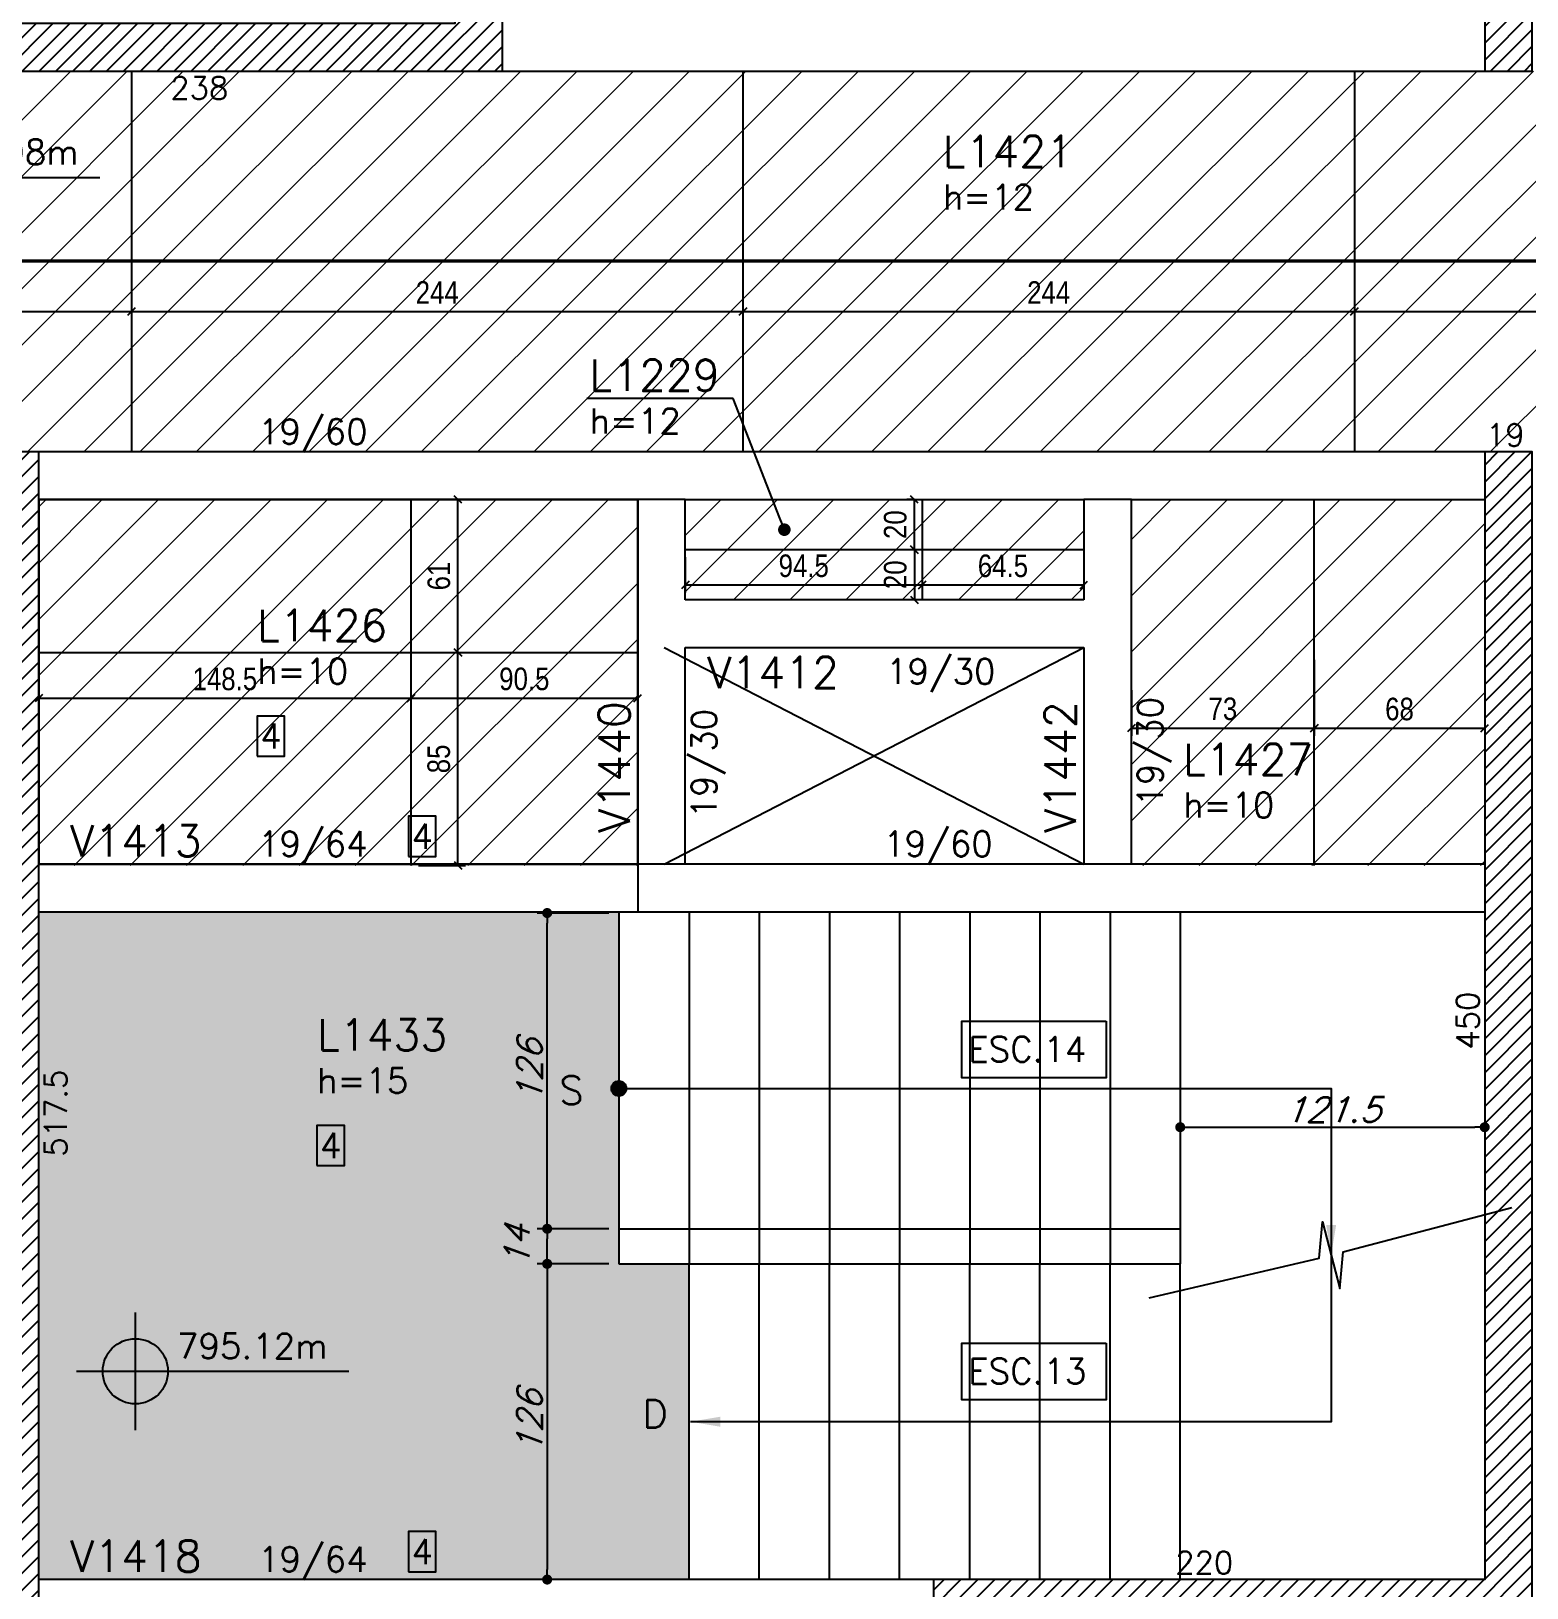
# Model space of a CAD drawing. Extents: x 1860 to 8661, y -614 to 3008.
# Drawn here: x 4230 to 4827, y 520 to 1142 of the extents above; entities that cross this region are included whole.
import ezdxf
from ezdxf import colors
from ezdxf.entities.mleader import LeaderData, LeaderLine
from ezdxf.enums import TextEntityAlignment as Align
from ezdxf.math import Vec2, Vec3

# ---------------------------------------------------------------- set-up
doc = ezdxf.new("R2010")
doc.units = 0
for name, color, linetype in [('COTA', 241, 'Continuous'), ('F-AUX', 2, 'Continuous'), ('F-AUX-RED', 1, 'Continuous'), ('F-COTAS ANCORAGEM', 106, 'Continuous'), ('F-ESCADAS', 2, 'Continuous'), ('F-LAJES-DIM', 2, 'Continuous'), ('F-LAJES-NOME', 4, 'Continuous'), ('F-LAJES-R', 254, 'Continuous'), ('F-NÍVEL-PLANTA', 2, 'Continuous'), ('F-PILARES-DIM', 172, 'Continuous'), ('F-PILARES-HACH', 174, 'Continuous'), ('F-PILARES-S', 170, 'Continuous'), ('F-TEXTO', 6, 'Continuous'), ('F-TEXTO ESCADA', 2, 'Continuous'), ('F-TEXTO-YELLOW', 2, 'Continuous'), ('F-VIGAS', 3, 'Continuous'), ('F-VIGAS-DIM', 2, 'Continuous'), ('F-VIGAS-NOME', 4, 'Continuous'), ('F-VÃO', 1, 'Continuous'), ('Painéis', 200, 'Continuous')]:
    doc.layers.add(name, color=color, linetype=linetype)
doc.layers.add('F-DESNIVEL-3', color=7, linetype='Continuous', true_color=0xd5c7ff)
doc.layers.add('Hachura', color=251, linetype='Continuous', lineweight=9)
doc.styles.add('5385-ARQ-PB-BAS-PLA-TER-TORRE-A-106-TXT$0$R60-75', font='romans.shx', dxfattribs={"height": 0.1125})
doc.styles.add('COTA TECNICA-50', font='techl___.ttf', dxfattribs={"height": 9})
doc.styles.add('CP-TEXT-INCL', font='romans.shx', dxfattribs={"oblique": 20})
doc.styles.add('MCP', font='romans.shx')
doc.styles.add('ROMANS', font='romans.shx')
doc.styles.get("Standard").update_dxf_attribs({"font": 'arial.ttf'})
doc.dimstyles.new('COTA PAINEL-50', dxfattribs={"dimtxt": 9, "dimasz": 3, "dimexe": 3, "dimexo": 3, "dimgap": 3, "dimtad": 1, "dimdec": 1, "dimzin": 12, "dimdsep": 46, "dimtxsty": 'COTA TECNICA-50', "dimblk1": 'OBLIQUE', "dimblk2": 'OBLIQUE', "dimsah": 1, "dimcen": 0.9, "dimclrd": 4, "dimclre": 4, "dimclrt": 240, "dimadec": 1, "dimazin": 3, "dimtfac": 1, "dimtdec": 1, "dimtmove": 0, "dimatfit": 3, "dimfxl": 1, "dimtolj": 1, "dimtzin": 12, "dimarcsym": 0})
doc.dimstyles.new('CP-COTAS-50', dxfattribs={"dimscale": 0.8, "dimtxt": 12.5, "dimasz": 5, "dimexe": 5, "dimexo": 5, "dimgap": 2.5, "dimtad": 1, "dimdec": 1, "dimdsep": 46, "dimtxsty": 'CP-TEXT-INCL', "dimblk1": 'DOT', "dimblk2": 'DOT', "dimsah": 1, "dimcen": 9, "dimclrd": 256, "dimclre": 256, "dimclrt": 256, "dimadec": 0, "dimazin": 0, "dimtfac": 1, "dimtdec": 1, "dimtmove": 2, "dimatfit": 3, "dimldrblk": 'DOT', "dimfxl": 5, "dimtolj": 1, "dimarcsym": 0})
pattern_1 = [(45, (4214.506, 480.1385), (-3.367596, 3.367596), [])]

# ---------------------------------------------------------------- blocks, each defined once
blk = doc.blocks.new('*U40')
at = {"layer": 'F-LAJES-DIM', "color": 1}
blk.add_lwpolyline([(0, 0), (11, 0), (11, 16), (0, 16)], close=True, dxfattribs=at)
at = {"layer": 'F-LAJES-DIM', "style": 'MCP'}
blk.add_attdef('DIM', text='', height=10, dxfattribs=at).set_placement((5.5, 8), align=Align.MIDDLE_CENTER)
blk = doc.blocks.new('*U41')
at = {"layer": 'F-LAJES-DIM', "color": 1}
blk.add_lwpolyline([(0, 0), (11, 0), (11, 16), (0, 16)], close=True, dxfattribs=at)
at = {"layer": 'F-LAJES-DIM', "style": 'MCP'}
blk.add_attdef('DIM', text='', height=10, dxfattribs=at).set_placement((5.5, 8), align=Align.MIDDLE_CENTER)
blk = doc.blocks.new('*U45')
at = {"layer": 'F-VIGAS-DIM', "color": 1}
blk.add_lwpolyline([(0, 0), (11, 0), (11, 16), (0, 16)], close=True, dxfattribs=at)
at = {"layer": 'F-VIGAS-DIM', "style": 'MCP'}
blk.add_attdef('DIM', text='', height=10, dxfattribs=at).set_placement((5.5, 8), align=Align.MIDDLE_CENTER)
blk = doc.blocks.new('*U46')
at = {"layer": 'F-VIGAS-DIM', "color": 1}
blk.add_lwpolyline([(0, 0), (11, 0), (11, 16), (0, 16)], close=True, dxfattribs=at)
at = {"layer": 'F-VIGAS-DIM', "style": 'MCP'}
blk.add_attdef('DIM', text='', height=10, dxfattribs=at).set_placement((5.5, 8), align=Align.MIDDLE_CENTER)
blk = doc.blocks.new('Nível - Planta')
at = {"layer": 'F-NÍVEL-PLANTA'}
h = blk.add_hatch(color=71, dxfattribs=at)
h.paths.add_polyline_path([(0, 0), (0, 0.26, 0.414214), (-0.26, 0)])
h.paths.add_polyline_path([(0.26, 0), (0, 0), (0, -0.26, 0.414214)])
for p, q in [((0, -0.469), (0, 0.469)), ((-0.469, 0), (1.704, 0))]:
    blk.add_line(p, q, dxfattribs=at)
blk.add_circle((0, 0), 0.26, dxfattribs=at)
at = {"layer": 'F-TEXTO', "color": 3, "style": 'MCP'}
blk.add_attdef('NÍVEL', (0.333, 0.102), '', height=0.2, dxfattribs=at)
blk = doc.blocks.new('_Dot')
at = {"color": 0, "linetype": 'ByBlock', "lineweight": -2}
blk.add_line((-0.5, 0), (-1, 0), dxfattribs=at)
at = {"color": 0, "linetype": 'ByBlock', "const_width": 0.5}
blk.add_lwpolyline([(-0.25, 0, 1), (0.25, 0, 1)], format="xyb", close=True, dxfattribs=at)
blk = doc.blocks.new('A$C630553AF')
at = {"layer": 'F-AUX'}
h = blk.add_hatch(color=1, dxfattribs=at)
edge = h.paths.add_edge_path()
edge.add_arc((-345.5, 196), 3, 0, 360)
at = {"layer": 'F-AUX', "color": 1}
for points in [[(-345.5, 196), (-61.28, 196), (-61.28, 63), (-317, 63)], [(-133.85, 112.44), (-66.11, 128.22), (-64.78, 142.78), (-57.77, 116.22), (-56.44, 130.78), (10.81, 148.54)]]:
    blk.add_lwpolyline(points, dxfattribs=at)
blk.add_circle((-345.5, 196), 3, dxfattribs=at)
for points in [[(-59.28, 141.5), (-61.28, 129.5), (-63.28, 141.5)], [(-305, 65), (-317, 63), (-305, 61)]]:
    blk.add_solid(points, dxfattribs=at)
at = {"layer": 'F-ESCADAS'}
for p, q in [((-345.5, 266), (-345.5, 126)), ((-317.5, 266), (-317.5, 126)), ((-289.5, 266), (-289.5, 126)), ((-261.5, 266), (-261.5, 126)), ((-233.5, 266), (-233.5, 126)), ((-205.5, 266), (-205.5, 126)), ((-177.5, 266), (-177.5, 126)), ((-149.5, 266), (-149.5, 126)), ((-121.5, 266), (-121.5, 126)), ((-345.5, 140), (-121.5, 140)), ((-345.5, 126), (-121.5, 126)), ((-317.5, 0), (-317.5, 126)), ((-289.5, 0), (-289.5, 126)), ((-261.5, 0), (-261.5, 126)), ((-233.5, 0), (-233.5, 126)), ((-205.5, 0), (-205.5, 126)), ((-177.5, 0), (-177.5, 126)), ((-149.5, 0), (-149.5, 126)), ((-121.5, 0), (-121.5, 126))]:
    blk.add_line(p, q, dxfattribs=at)
at = {"layer": 'F-TEXTO ESCADA', "color": 1}
for points in [[(-151.11, 222.8), (-151.11, 200.22), (-208.68, 200.22), (-208.68, 222.8)], [(-151.11, 94.3), (-151.11, 71.72), (-208.68, 71.72), (-208.68, 94.3)]]:
    blk.add_lwpolyline(points, close=True, dxfattribs=at)
at = {"layer": 'F-TEXTO ESCADA', "style": 'ROMANS'}
for s, p in [('ESC.14', (-206.1, 206.66)), ('ESC.13', (-206.1, 78.16))]:
    blk.add_text(s, height=10, dxfattribs=at).set_placement(p)
at = {"layer": 'F-TEXTO-YELLOW', "char_height": 11.25, "width": 61.3796, "attachment_point": 9, "style": '5385-ARQ-PB-BAS-PLA-TER-TORRE-A-106-TXT$0$R60-75'}
for s, insert in [('S', (-359.64, 189.64)), ('D', (-326.04, 60.54))]:
    blk.add_mtext(s, dxfattribs=dict(at, insert=insert))
blk = doc.blocks.new('*D50')
at = {"layer": 'Defpoints', "color": 0, "transparency": 16777216}
for p in [(4452.59, 649.64), (4436.38, 523.64), (4493.01, 523.64)]:
    blk.add_point(p, dxfattribs=at)
at = {"layer": 'F-COTAS ANCORAGEM', "lineweight": -2, "transparency": 16777216}
for p, q in [((4448.59, 649.64), (4432.38, 649.64)), ((4436.38, 645.64), (4436.38, 527.64)), ((4489.01, 523.64), (4432.38, 523.64))]:
    blk.add_line(p, q, dxfattribs=at)
at = {"layer": 'F-COTAS ANCORAGEM', "lineweight": -2, "transparency": 16777216, "xscale": 4, "yscale": 4, "zscale": 4}
for p, rotation in [((4436.38, 649.64), 90), ((4436.38, 523.64), 270)]:
    blk.add_blockref('_Dot', p, dxfattribs=dict(at, rotation=rotation))
at = {"layer": 'F-COTAS ANCORAGEM', "transparency": 16777216, "insert": (4429.38, 586.64), "char_height": 10, "attachment_point": 5, "rotation": 90, "style": 'CP-TEXT-INCL'}
blk.add_mtext('\\A1;126', dxfattribs=at)
blk = doc.blocks.new('*D51')
at = {"layer": 'Defpoints', "color": 0, "transparency": 16777216}
for p in [(4436.38, 663.64), (4452.59, 663.64), (4465.01, 649.64)]:
    blk.add_point(p, dxfattribs=at)
at = {"layer": 'F-COTAS ANCORAGEM', "lineweight": -2, "transparency": 16777216}
for p, q in [((4448.59, 663.64), (4432.38, 663.64)), ((4436.38, 653.64), (4436.38, 659.64)), ((4461.01, 649.64), (4432.38, 649.64))]:
    blk.add_line(p, q, dxfattribs=at)
at = {"layer": 'F-COTAS ANCORAGEM', "lineweight": -2, "transparency": 16777216, "xscale": 4, "yscale": 4, "zscale": 4}
for p, rotation in [((4436.38, 663.64), 90), ((4436.38, 649.64), 270)]:
    blk.add_blockref('_Dot', p, dxfattribs=dict(at, rotation=rotation))
at = {"layer": 'F-COTAS ANCORAGEM', "transparency": 16777216, "insert": (4424.38, 656.64), "char_height": 10, "attachment_point": 5, "rotation": 90, "style": 'CP-TEXT-INCL'}
blk.add_mtext('\\A1;14', dxfattribs=at)
blk = doc.blocks.new('*D52')
at = {"layer": 'Defpoints', "color": 0, "transparency": 16777216}
for p in [(4436.38, 789.64), (4465.01, 789.64), (4465.01, 663.64)]:
    blk.add_point(p, dxfattribs=at)
at = {"layer": 'F-COTAS ANCORAGEM', "lineweight": -2, "transparency": 16777216}
for p, q in [((4461.01, 789.64), (4432.38, 789.64)), ((4436.38, 667.64), (4436.38, 785.64)), ((4461.01, 663.64), (4432.38, 663.64))]:
    blk.add_line(p, q, dxfattribs=at)
at = {"layer": 'F-COTAS ANCORAGEM', "lineweight": -2, "transparency": 16777216, "xscale": 4, "yscale": 4, "zscale": 4}
for p, rotation in [((4436.38, 789.64), 90), ((4436.38, 663.64), 270)]:
    blk.add_blockref('_Dot', p, dxfattribs=dict(at, rotation=rotation))
at = {"layer": 'F-COTAS ANCORAGEM', "transparency": 16777216, "insert": (4429.38, 726.64), "char_height": 10, "attachment_point": 5, "rotation": 90, "style": 'CP-TEXT-INCL'}
blk.add_mtext('\\A1;126', dxfattribs=at)
blk = doc.blocks.new('*D53')
at = {"layer": 'Defpoints', "color": 0, "transparency": 16777216}
for p in [(4689.01, 704.17), (4810.51, 704.17), (4810.51, 704.17)]:
    blk.add_point(p, dxfattribs=at)
at = {"layer": 'F-COTAS ANCORAGEM', "lineweight": -2, "transparency": 16777216}
blk.add_line((4693.01, 704.17), (4806.51, 704.17), dxfattribs=at)
at = {"layer": 'F-COTAS ANCORAGEM', "lineweight": -2, "transparency": 16777216, "xscale": 4, "yscale": 4, "zscale": 4, "rotation": 180}
blk.add_blockref('_Dot', (4689.01, 704.17), dxfattribs=at)
at = {"layer": 'F-COTAS ANCORAGEM', "lineweight": -2, "transparency": 16777216, "xscale": 4, "yscale": 4, "zscale": 4}
blk.add_blockref('_Dot', (4810.51, 704.17), dxfattribs=at)
at = {"layer": 'F-COTAS ANCORAGEM', "transparency": 16777216, "insert": (4749.76, 711.17), "char_height": 10, "attachment_point": 5, "style": 'CP-TEXT-INCL'}
blk.add_mtext('\\A1;121.5', dxfattribs=at)
blk = doc.blocks.new('_Oblique')
at = {"color": 0, "linetype": 'ByBlock', "lineweight": -2}
blk.add_line((-0.5, -0.5), (0.5, 0.5), dxfattribs=at)
blk = doc.blocks.new('*D182')
at = {"layer": 'COTA', "color": 4, "lineweight": -2, "transparency": 16777216}
for p, q in [((4233.51, 890.64), (4233.51, 872.39)), ((4382.01, 890.64), (4382.01, 872.39)), ((4233.51, 875.39), (4382.01, 875.39))]:
    blk.add_line(p, q, dxfattribs=at)
at = {"layer": 'Defpoints', "color": 0, "transparency": 16777216}
for p in [(4233.51, 893.64), (4382.01, 893.64), (4382.01, 875.39)]:
    blk.add_point(p, dxfattribs=at)
at = {"layer": 'COTA', "color": 4, "lineweight": -2, "transparency": 16777216, "xscale": 3, "yscale": 3, "zscale": 3, "rotation": 180}
blk.add_blockref('_Oblique', (4233.51, 875.39), dxfattribs=at)
at = {"layer": 'COTA', "color": 4, "lineweight": -2, "transparency": 16777216, "xscale": 3, "yscale": 3, "zscale": 3}
blk.add_blockref('_Oblique', (4382.01, 875.39), dxfattribs=at)
at = {"layer": 'COTA', "color": 240, "transparency": 16777216, "insert": (4307.76, 883), "char_height": 9, "attachment_point": 5, "style": 'COTA TECNICA-50'}
blk.add_mtext('\\A1;148.5', dxfattribs=at)
blk = doc.blocks.new('*D183')
at = {"layer": 'COTA', "color": 4, "lineweight": -2, "transparency": 16777216}
for p, q in [((4382.01, 890.64), (4382.01, 872.39)), ((4472.51, 890.64), (4472.51, 872.39)), ((4382.01, 875.39), (4472.51, 875.39))]:
    blk.add_line(p, q, dxfattribs=at)
at = {"layer": 'Defpoints', "color": 0, "transparency": 16777216}
for p in [(4382.01, 893.64), (4472.51, 893.64), (4472.51, 875.39)]:
    blk.add_point(p, dxfattribs=at)
at = {"layer": 'COTA', "color": 4, "lineweight": -2, "transparency": 16777216, "xscale": 3, "yscale": 3, "zscale": 3, "rotation": 180}
blk.add_blockref('_Oblique', (4382.01, 875.39), dxfattribs=at)
at = {"layer": 'COTA', "color": 4, "lineweight": -2, "transparency": 16777216, "xscale": 3, "yscale": 3, "zscale": 3}
blk.add_blockref('_Oblique', (4472.51, 875.39), dxfattribs=at)
at = {"layer": 'COTA', "color": 240, "transparency": 16777216, "insert": (4427.26, 883.01), "char_height": 9, "attachment_point": 5, "style": 'COTA TECNICA-50'}
blk.add_mtext('\\A1;90.5', dxfattribs=at)
blk = doc.blocks.new('*D184')
at = {"layer": 'COTA', "color": 4, "lineweight": -2, "transparency": 16777216}
for p, q in [((4385.01, 893.64), (4403.77, 893.64)), ((4400.77, 808.64), (4400.77, 893.64)), ((4385.01, 808.64), (4403.77, 808.64))]:
    blk.add_line(p, q, dxfattribs=at)
at = {"layer": 'Defpoints', "color": 0, "transparency": 16777216}
for p in [(4382.01, 893.64), (4400.77, 893.64), (4382.01, 808.64)]:
    blk.add_point(p, dxfattribs=at)
at = {"layer": 'COTA', "color": 4, "lineweight": -2, "transparency": 16777216, "xscale": 3, "yscale": 3, "zscale": 3}
for p, rotation in [((4400.77, 893.64), 90), ((4400.77, 808.64), 270)]:
    blk.add_blockref('_Oblique', p, dxfattribs=dict(at, rotation=rotation))
at = {"layer": 'COTA', "color": 240, "transparency": 16777216, "insert": (4393.15, 851.14), "char_height": 9, "attachment_point": 5, "rotation": 90, "style": 'COTA TECNICA-50'}
blk.add_mtext('\\A1;85', dxfattribs=at)
blk = doc.blocks.new('*D185')
at = {"layer": 'COTA', "color": 4, "lineweight": -2, "transparency": 16777216}
for p, q in [((4385.01, 954.64), (4403.77, 954.64)), ((4400.77, 893.64), (4400.77, 954.64)), ((4367.71, 893.64), (4403.77, 893.64))]:
    blk.add_line(p, q, dxfattribs=at)
at = {"layer": 'Defpoints', "color": 0, "transparency": 16777216}
for p in [(4382.01, 954.64), (4400.77, 954.64), (4364.71, 893.64)]:
    blk.add_point(p, dxfattribs=at)
at = {"layer": 'COTA', "color": 4, "lineweight": -2, "transparency": 16777216, "xscale": 3, "yscale": 3, "zscale": 3}
for p, rotation in [((4400.77, 954.64), 90), ((4400.77, 893.64), 270)]:
    blk.add_blockref('_Oblique', p, dxfattribs=dict(at, rotation=rotation))
at = {"layer": 'COTA', "color": 240, "transparency": 16777216, "insert": (4393.18, 924.14), "char_height": 9, "attachment_point": 5, "rotation": 90, "style": 'COTA TECNICA-50'}
blk.add_mtext('\\A1;61', dxfattribs=at)
blk = doc.blocks.new('*D186')
at = {"layer": 'COTA', "color": 4, "lineweight": -2, "transparency": 16777216}
for p, q in [((4491.51, 931.64), (4491.51, 917.55)), ((4586.01, 931.64), (4586.01, 917.55)), ((4491.51, 920.55), (4586.01, 920.55))]:
    blk.add_line(p, q, dxfattribs=at)
at = {"layer": 'Defpoints', "color": 0, "transparency": 16777216}
for p in [(4491.51, 934.64), (4586.01, 934.64), (4586.01, 920.55)]:
    blk.add_point(p, dxfattribs=at)
at = {"layer": 'COTA', "color": 4, "lineweight": -2, "transparency": 16777216, "xscale": 3, "yscale": 3, "zscale": 3, "rotation": 180}
blk.add_blockref('_Oblique', (4491.51, 920.55), dxfattribs=at)
at = {"layer": 'COTA', "color": 4, "lineweight": -2, "transparency": 16777216, "xscale": 3, "yscale": 3, "zscale": 3}
blk.add_blockref('_Oblique', (4586.01, 920.55), dxfattribs=at)
at = {"layer": 'COTA', "color": 240, "transparency": 16777216, "insert": (4538.76, 928.17), "char_height": 9, "attachment_point": 5, "style": 'COTA TECNICA-50'}
blk.add_mtext('\\A1;94.5', dxfattribs=at)
blk = doc.blocks.new('*D187')
at = {"layer": 'COTA', "color": 4, "lineweight": -2, "transparency": 16777216}
for p, q in [((4586.01, 931.64), (4586.01, 917.55)), ((4650.51, 931.64), (4650.51, 917.55)), ((4586.01, 920.55), (4650.51, 920.55))]:
    blk.add_line(p, q, dxfattribs=at)
at = {"layer": 'Defpoints', "color": 0, "transparency": 16777216}
for p in [(4586.01, 934.64), (4650.51, 934.64), (4650.51, 920.55)]:
    blk.add_point(p, dxfattribs=at)
at = {"layer": 'COTA', "color": 4, "lineweight": -2, "transparency": 16777216, "xscale": 3, "yscale": 3, "zscale": 3, "rotation": 180}
blk.add_blockref('_Oblique', (4586.01, 920.55), dxfattribs=at)
at = {"layer": 'COTA', "color": 4, "lineweight": -2, "transparency": 16777216, "xscale": 3, "yscale": 3, "zscale": 3}
blk.add_blockref('_Oblique', (4650.51, 920.55), dxfattribs=at)
at = {"layer": 'COTA', "color": 240, "transparency": 16777216, "insert": (4618.26, 928.15), "char_height": 9, "attachment_point": 5, "style": 'COTA TECNICA-50'}
blk.add_mtext('\\A1;64.5', dxfattribs=at)
blk = doc.blocks.new('*D188')
at = {"layer": 'COTA', "color": 4, "lineweight": -2, "transparency": 16777216}
for p, q in [((4583.01, 934.64), (4579.9, 934.64)), ((4582.9, 934.64), (4582.9, 914.64)), ((4583.01, 914.64), (4579.9, 914.64))]:
    blk.add_line(p, q, dxfattribs=at)
at = {"layer": 'Defpoints', "color": 0, "transparency": 16777216}
for p in [(4586.01, 934.64), (4582.9, 914.64), (4586.01, 914.64)]:
    blk.add_point(p, dxfattribs=at)
at = {"layer": 'COTA', "color": 4, "lineweight": -2, "transparency": 16777216, "xscale": 3, "yscale": 3, "zscale": 3}
for p, rotation in [((4582.9, 934.64), 90), ((4582.9, 914.64), 270)]:
    blk.add_blockref('_Oblique', p, dxfattribs=dict(at, rotation=rotation))
at = {"layer": 'COTA', "color": 240, "transparency": 16777216, "insert": (4575.31, 924.64), "char_height": 9, "attachment_point": 5, "rotation": 90, "style": 'COTA TECNICA-50'}
blk.add_mtext('\\A1;20', dxfattribs=at)
blk = doc.blocks.new('*D189')
at = {"layer": 'COTA', "color": 4, "lineweight": -2, "transparency": 16777216}
for p, q in [((4583.01, 954.64), (4579.9, 954.64)), ((4582.9, 934.64), (4582.9, 954.64)), ((4583.01, 934.64), (4579.9, 934.64))]:
    blk.add_line(p, q, dxfattribs=at)
at = {"layer": 'Defpoints', "color": 0, "transparency": 16777216}
for p in [(4582.9, 954.64), (4586.01, 954.64), (4586.01, 934.64)]:
    blk.add_point(p, dxfattribs=at)
at = {"layer": 'COTA', "color": 4, "lineweight": -2, "transparency": 16777216, "xscale": 3, "yscale": 3, "zscale": 3}
for p, rotation in [((4582.9, 954.64), 90), ((4582.9, 934.64), 270)]:
    blk.add_blockref('_Oblique', p, dxfattribs=dict(at, rotation=rotation))
at = {"layer": 'COTA', "color": 240, "transparency": 16777216, "insert": (4575.31, 944.64), "char_height": 9, "attachment_point": 5, "rotation": 90, "style": 'COTA TECNICA-50'}
blk.add_mtext('\\A1;20', dxfattribs=at)
blk = doc.blocks.new('*D190')
at = {"layer": 'COTA', "color": 4, "lineweight": -2, "transparency": 16777216}
for p, q in [((4669.51, 878.64), (4669.51, 860.39)), ((4742.51, 878.64), (4742.51, 860.39)), ((4669.51, 863.39), (4742.51, 863.39))]:
    blk.add_line(p, q, dxfattribs=at)
at = {"layer": 'Defpoints', "color": 0, "transparency": 16777216}
for p in [(4669.51, 881.64), (4742.51, 881.64), (4742.51, 863.39)]:
    blk.add_point(p, dxfattribs=at)
at = {"layer": 'COTA', "color": 4, "lineweight": -2, "transparency": 16777216, "xscale": 3, "yscale": 3, "zscale": 3, "rotation": 180}
blk.add_blockref('_Oblique', (4669.51, 863.39), dxfattribs=at)
at = {"layer": 'COTA', "color": 4, "lineweight": -2, "transparency": 16777216, "xscale": 3, "yscale": 3, "zscale": 3}
blk.add_blockref('_Oblique', (4742.51, 863.39), dxfattribs=at)
at = {"layer": 'COTA', "color": 240, "transparency": 16777216, "insert": (4706.01, 871.08), "char_height": 9, "attachment_point": 5, "style": 'COTA TECNICA-50'}
blk.add_mtext('\\A1;73', dxfattribs=at)
blk = doc.blocks.new('*D191')
at = {"layer": 'COTA', "color": 4, "lineweight": -2, "transparency": 16777216}
for p, q in [((4742.51, 890.64), (4742.51, 860.39)), ((4810.51, 878.64), (4810.51, 860.39)), ((4742.51, 863.39), (4810.51, 863.39))]:
    blk.add_line(p, q, dxfattribs=at)
at = {"layer": 'Defpoints', "color": 0, "transparency": 16777216}
for p in [(4742.51, 893.64), (4810.51, 881.64), (4810.51, 863.39)]:
    blk.add_point(p, dxfattribs=at)
at = {"layer": 'COTA', "color": 4, "lineweight": -2, "transparency": 16777216, "xscale": 3, "yscale": 3, "zscale": 3, "rotation": 180}
blk.add_blockref('_Oblique', (4742.51, 863.39), dxfattribs=at)
at = {"layer": 'COTA', "color": 4, "lineweight": -2, "transparency": 16777216, "xscale": 3, "yscale": 3, "zscale": 3}
blk.add_blockref('_Oblique', (4810.51, 863.39), dxfattribs=at)
at = {"layer": 'COTA', "color": 240, "transparency": 16777216, "insert": (4776.51, 871), "char_height": 9, "attachment_point": 5, "style": 'COTA TECNICA-50'}
blk.add_mtext('\\A1;68', dxfattribs=at)
blk = doc.blocks.new('*D277')
at = {"layer": 'COTA', "color": 4, "lineweight": -2, "transparency": 16777216}
for p, q in [((4026.51, 1046.64), (4026.51, 1026.71)), ((4026.51, 1029.71), (4270.51, 1029.71))]:
    blk.add_line(p, q, dxfattribs=at)
at = {"layer": 'Defpoints', "color": 0, "transparency": 16777216}
for p in [(4026.51, 1049.64), (4270.51, 1029.71), (4270.51, 1029.71)]:
    blk.add_point(p, dxfattribs=at)
at = {"layer": 'COTA', "color": 4, "lineweight": -2, "transparency": 16777216, "xscale": 3, "yscale": 3, "zscale": 3, "rotation": 180}
blk.add_blockref('_Oblique', (4026.51, 1029.71), dxfattribs=at)
at = {"layer": 'COTA', "color": 4, "lineweight": -2, "transparency": 16777216, "xscale": 3, "yscale": 3, "zscale": 3}
blk.add_blockref('_Oblique', (4270.51, 1029.71), dxfattribs=at)
at = {"layer": 'COTA', "color": 240, "transparency": 16777216, "insert": (4148.51, 1037.28), "char_height": 9, "attachment_point": 5, "style": 'COTA TECNICA-50'}
blk.add_mtext('\\A1;244', dxfattribs=at)
blk = doc.blocks.new('*D278')
at = {"layer": 'COTA', "color": 4, "lineweight": -2, "transparency": 16777216}
blk.add_line((4270.51, 1029.71), (4514.51, 1029.71), dxfattribs=at)
at = {"layer": 'Defpoints', "color": 0, "transparency": 16777216}
for p in [(4270.51, 1029.71), (4514.51, 1029.71), (4514.51, 1029.71)]:
    blk.add_point(p, dxfattribs=at)
at = {"layer": 'COTA', "color": 4, "lineweight": -2, "transparency": 16777216, "xscale": 3, "yscale": 3, "zscale": 3, "rotation": 180}
blk.add_blockref('_Oblique', (4270.51, 1029.71), dxfattribs=at)
at = {"layer": 'COTA', "color": 4, "lineweight": -2, "transparency": 16777216, "xscale": 3, "yscale": 3, "zscale": 3}
blk.add_blockref('_Oblique', (4514.51, 1029.71), dxfattribs=at)
at = {"layer": 'COTA', "color": 240, "transparency": 16777216, "insert": (4392.51, 1037.28), "char_height": 9, "attachment_point": 5, "style": 'COTA TECNICA-50'}
blk.add_mtext('\\A1;244', dxfattribs=at)
blk = doc.blocks.new('*D279')
at = {"layer": 'COTA', "color": 4, "lineweight": -2, "transparency": 16777216}
blk.add_line((4514.51, 1029.71), (4758.51, 1029.71), dxfattribs=at)
at = {"layer": 'Defpoints', "color": 0, "transparency": 16777216}
for p in [(4514.51, 1029.71), (4758.51, 1029.71), (4758.51, 1029.71)]:
    blk.add_point(p, dxfattribs=at)
at = {"layer": 'COTA', "color": 4, "lineweight": -2, "transparency": 16777216, "xscale": 3, "yscale": 3, "zscale": 3, "rotation": 180}
blk.add_blockref('_Oblique', (4514.51, 1029.71), dxfattribs=at)
at = {"layer": 'COTA', "color": 4, "lineweight": -2, "transparency": 16777216, "xscale": 3, "yscale": 3, "zscale": 3}
blk.add_blockref('_Oblique', (4758.51, 1029.71), dxfattribs=at)
at = {"layer": 'COTA', "color": 240, "transparency": 16777216, "insert": (4636.51, 1037.28), "char_height": 9, "attachment_point": 5, "style": 'COTA TECNICA-50'}
blk.add_mtext('\\A1;244', dxfattribs=at)
blk = doc.blocks.new('*D280')
at = {"layer": 'COTA', "color": 4, "lineweight": -2, "transparency": 16777216}
blk.add_line((4758.51, 1029.71), (5002.51, 1029.71), dxfattribs=at)
at = {"layer": 'Defpoints', "color": 0, "transparency": 16777216}
for p in [(4758.51, 1029.71), (5002.51, 1029.71), (5002.51, 1029.71)]:
    blk.add_point(p, dxfattribs=at)
at = {"layer": 'COTA', "color": 4, "lineweight": -2, "transparency": 16777216, "xscale": 3, "yscale": 3, "zscale": 3, "rotation": 180}
blk.add_blockref('_Oblique', (4758.51, 1029.71), dxfattribs=at)
at = {"layer": 'COTA', "color": 4, "lineweight": -2, "transparency": 16777216, "xscale": 3, "yscale": 3, "zscale": 3}
blk.add_blockref('_Oblique', (5002.51, 1029.71), dxfattribs=at)
at = {"layer": 'COTA', "color": 240, "transparency": 16777216, "insert": (4880.51, 1037.28), "char_height": 9, "attachment_point": 5, "style": 'COTA TECNICA-50'}
blk.add_mtext('\\A1;244', dxfattribs=at)

msp = doc.modelspace()

# ---------------------------------------------------------------- hatches: boundary and pattern name
h = msp.add_hatch()
h.set_pattern_fill('ANGLE', color=256)
h.set_pattern_definition([(0, (0, 0), (0, 6.985), [5.08, -1.905]), (90, (0, 0), (-6.985, 4e-16), [5.08, -1.905])])
h.paths.add_polyline_path([(4826.65, 880.32), (4826.65, 904.63), (4808.13, 904.63), (4808.13, 880.32)], flags=9)
at = {"layer": 'F-DESNIVEL-3', "linetype": 'Continuous'}
h = msp.add_hatch(color=256, dxfattribs=at)
h.dxf.hatch_style = 1
h.paths.add_polyline_path([(4465.11, 789.64), (4464.11, 789.64), (4464.11, 790.14), (4233.61, 790.14), (4233.61, 523.64), (4493.11, 523.64), (4493.11, 649.64), (4465.11, 649.64)])
at = {"layer": 'F-PILARES-HACH', "linetype": 'Continuous'}
h = msp.add_hatch(dxfattribs=at)
h.set_pattern_fill('ANSI31', color=256, scale=1.5, style=0)
h.set_pattern_definition(pattern_1)
h.paths.add_polyline_path([(4418.51, 1125.64), (4418.51, 1363.64), (4153.51, 1363.64), (4153.51, 1344.64), (4399.51, 1344.64), (4399.51, 1144.64), (4180.51, 1144.64), (4180.51, 1125.64)], flags=16)
h = msp.add_hatch(dxfattribs=at)
h.set_pattern_fill('ANSI31', color=256, scale=1.5, style=0)
h.set_pattern_definition(pattern_1)
h.paths.add_polyline_path([(4810.51, 1125.64), (4829.51, 1125.64), (4829.51, 1363.64), (4810.51, 1363.64)], flags=16)
h = msp.add_hatch(dxfattribs=at)
h.set_pattern_fill('ANSI31', color=256, scale=1.5, style=0)
h.set_pattern_definition(pattern_1)
h.paths.add_polyline_path([(4233.51, 456.14), (4233.51, 973.64), (4214.51, 973.64), (4214.51, 480.14), (3966.01, 480.14), (3966.01, 456.14)], flags=16)
h = msp.add_hatch(dxfattribs=at)
h.set_pattern_fill('ANSI31', color=256, scale=1.5, style=0)
h.set_pattern_definition(pattern_1)
h.paths.add_polyline_path([(4829.51, 504.64), (4829.51, 973.64), (4810.51, 973.64), (4810.51, 523.64), (4590.51, 523.64), (4590.51, 504.64)], flags=16)
at = {"layer": 'Hachura', "linetype": 'ByBlock'}
h = msp.add_hatch(dxfattribs=at)
h.set_pattern_fill('ANSI31', color=256, scale=5)
h.paths.add_polyline_path([(3903.01, 1125.64), (3843.51, 1125.64), (3843.51, 1050.14), (4026.51, 1050.14), (4026.51, 1125.64)])
h.paths.add_polyline_path([(3843.51, 1049.64), (3843.51, 973.64), (3995.51, 973.64), (4014.51, 973.64), (4026.51, 973.64), (4026.51, 1049.64)])
h.paths.add_polyline_path([(4026.51, 1049.64), (4026.51, 973.64), (4214.51, 973.64), (4233.51, 973.64), (4270.51, 973.64), (4270.51, 1049.64)])
h.paths.add_polyline_path([(4514.51, 1050.14), (4514.51, 1125.64), (4418.51, 1125.64), (4270.51, 1125.64), (4270.51, 1050.14)])
h.paths.add_polyline_path([(4270.51, 1049.64), (4270.51, 973.64), (4482.01, 973.64), (4514.51, 973.64), (4514.51, 1049.64)])
h.paths.add_polyline_path([(4758.51, 973.64), (4758.51, 1049.64), (4514.51, 1049.64), (4514.51, 984.82), (4518.88, 973.64), (4660.01, 973.64)])
h.paths.add_polyline_path([(4758.51, 1125.64), (4514.51, 1125.64), (4514.51, 1050.14), (4758.51, 1050.14)])
h.paths.add_polyline_path([(4026.51, 1125.64), (4026.51, 1050.14), (4270.51, 1050.14), (4270.51, 1125.64), (4180.51, 1125.64)])
h.paths.add_polyline_path([(5002.51, 1050.14), (5002.51, 1125.64), (4829.51, 1125.64), (4810.51, 1125.64), (4758.51, 1125.64), (4758.51, 1050.14)])
h.paths.add_polyline_path([(4758.51, 1049.64), (4758.51, 973.64), (4810.51, 973.64), (4829.51, 973.64), (5002.51, 973.64), (5002.51, 1049.64)])
h.paths.add_polyline_path([(5002.51, 1049.64), (5002.51, 973.64), (5145.51, 973.64), (5246.51, 973.64), (5246.51, 1049.64)])
h.paths.add_polyline_path([(5246.51, 1050.14), (5246.51, 1125.64), (5002.51, 1125.64), (5002.51, 1050.14)])
h.paths.add_polyline_path([(5490.51, 1050.14), (5490.51, 1125.64), (5246.51, 1125.64), (5246.51, 1050.14)])
h.paths.add_polyline_path([(5490.51, 973.64), (5490.51, 1049.64), (5246.51, 1049.64), (5246.51, 973.64)])
h = msp.add_hatch(dxfattribs=at)
h.set_pattern_fill('ANSI31', color=256, scale=5)
h.set_pattern_definition([(45, (62.958, -75.72), (-11.22532, 11.22532), [])])
h.paths.add_polyline_path([(4233.51, 954.64), (4233.51, 893.64), (4382.01, 893.64), (4382.01, 954.64)])
h.paths.add_polyline_path([(4382.01, 954.64), (4382.01, 893.64), (4472.51, 893.64), (4472.51, 905.14), (4472.51, 954.64)])
h.paths.add_polyline_path([(4382.01, 893.64), (4382.01, 808.64), (4472.51, 808.64), (4472.51, 893.64)])
h.paths.add_polyline_path([(4233.51, 893.64), (4233.51, 808.64), (4382.01, 808.64), (4382.01, 893.64)])
h.paths.add_polyline_path([(4491.51, 954.64), (4491.51, 934.64), (4586.01, 934.64), (4586.01, 954.64)])
h.paths.add_polyline_path([(4586.01, 954.64), (4586.01, 934.64), (4650.51, 934.64), (4650.51, 954.64)])
h.paths.add_polyline_path([(4586.01, 934.64), (4586.01, 914.64), (4650.51, 914.64), (4650.51, 934.64)])
h.paths.add_polyline_path([(4491.51, 934.64), (4491.51, 914.64), (4586.01, 914.64), (4586.01, 934.64)])
h.paths.add_polyline_path([(4742.51, 881.64), (4742.51, 954.64), (4669.51, 954.64), (4669.51, 905.14), (4669.51, 881.64)])
h.paths.add_polyline_path([(4810.51, 881.64), (4810.51, 954.64), (4742.51, 954.64), (4742.51, 881.64)])
h.paths.add_polyline_path([(4810.51, 881.64), (4742.51, 881.64), (4742.51, 808.64), (4810.51, 808.64)])
h.paths.add_polyline_path([(4742.51, 881.64), (4669.51, 881.64), (4669.51, 808.64), (4742.51, 808.64)])

# ---------------------------------------------------------------- linework, layer by layer
at = {"layer": 'F-LAJES-R', "linetype": 'Continuous'}
msp.add_lwpolyline([(4472.51, 954.64), (4233.51, 954.64), (4233.51, 809.14), (4472.51, 809.14), (4472.51, 905.14), (4472.51, 954.64)], dxfattribs=at)
at = {"layer": 'F-PILARES-S', "linetype": 'Continuous'}
for points in [[(4418.51, 1125.64), (4418.51, 1363.64), (4153.51, 1363.64), (4153.51, 1344.64), (4399.51, 1344.64), (4399.51, 1144.64), (4180.51, 1144.64), (4180.51, 1125.64), (4418.51, 1125.64)], [(4810.51, 1125.64), (4829.51, 1125.64), (4829.51, 1363.64), (4810.51, 1363.64), (4810.51, 1125.64)], [(4233.51, 456.14), (4233.51, 973.64), (4214.51, 973.64), (4214.51, 480.14), (3966.01, 480.14), (3966.01, 456.14), (4233.51, 456.14)], [(4829.51, 504.64), (4829.51, 973.64), (4810.51, 973.64), (4810.51, 523.64), (4590.51, 523.64), (4590.51, 504.64), (4829.51, 504.64)]]:
    msp.add_lwpolyline(points, dxfattribs=at)
at = {"layer": 'F-VIGAS'}
for points in [[(4418.51, 1125.64), (4810.51, 1125.64)], [(4482.01, 973.64), (4233.51, 973.64)], [(4660.01, 973.64), (4482.01, 973.64)], [(4810.51, 973.64), (4660.01, 973.64)], [(4233.51, 954.64), (4472.51, 954.64)], [(4472.51, 954.64), (4472.51, 905.14)], [(4491.51, 954.64), (4472.51, 954.64)], [(4491.51, 954.64), (4650.51, 954.64)], [(4491.51, 914.64), (4491.51, 954.64)], [(4650.51, 954.64), (4650.51, 914.64)], [(4669.51, 954.64), (4650.51, 954.64)], [(4669.51, 954.64), (4810.51, 954.64)], [(4669.51, 905.14), (4669.51, 954.64)], [(4650.51, 914.64), (4491.51, 914.64)], [(4472.51, 905.14), (4472.51, 790.14)], [(4669.51, 809.14), (4669.51, 905.14)], [(4491.51, 895.64), (4650.51, 895.64)], [(4491.51, 809.14), (4491.51, 895.64)], [(4650.51, 895.64), (4650.51, 809.14)], [(4472.51, 809.14), (4233.51, 809.14)], [(4491.51, 809.14), (4472.51, 809.14)], [(4650.51, 809.14), (4491.51, 809.14)], [(4669.51, 809.14), (4650.51, 809.14)], [(4810.51, 809.14), (4669.51, 809.14)], [(4233.51, 790.14), (4482.01, 790.14)], [(4482.01, 790.14), (4660.01, 790.14)], [(4660.01, 790.14), (4810.51, 790.14)], [(4402.01, 523.64), (4233.51, 523.64)], [(4590.51, 523.64), (4402.01, 523.64)]]:
    msp.add_lwpolyline(points, dxfattribs=at)
at = {"layer": 'F-VÃO'}
for p, q in [((4483.01, 809.14), (4650.51, 895.64)), ((4483.01, 895.64), (4650.51, 809.14))]:
    msp.add_line(p, q, dxfattribs=at)
at = {"layer": 'Painéis'}
for points in [[(4270.51, 1125.64), (4270.51, 973.64)], [(4514.51, 1125.64), (4514.51, 973.64)], [(4758.51, 1125.64), (4758.51, 973.64)], [(3843.51, 1050.14), (5490.51, 1050.14)], [(3843.51, 1049.64), (5490.51, 1049.64)], [(4382.01, 954.64), (4382.01, 808.64)], [(4586.01, 954.64), (4586.01, 914.64)], [(4742.51, 808.64), (4742.51, 954.64)], [(4650.51, 934.64), (4491.51, 934.64)], [(4233.51, 893.64), (4472.51, 893.64)]]:
    msp.add_lwpolyline(points, dxfattribs=at)

# ---------------------------------------------------------------- block references
at = {"layer": 'F-COTAS ANCORAGEM'}
msp.add_blockref('A$C630553AF', (4810.51, 523.64), dxfattribs=at)
at = {"layer": 'F-LAJES-DIM', "linetype": 'Continuous'}
for name, p in [('*U40', (4320.61, 852.25)), ('*U41', (4344.52, 688.87))]:
    msp.add_blockref(name, p, dxfattribs=at).add_auto_attribs({'DIM': '4'})
at = {"layer": 'F-NÍVEL-PLANTA', "linetype": 'Continuous', "xscale": 50, "yscale": 50, "zscale": 50}
for p, values in [((4172.7, 1083.2), {'NÍVEL': '795.08m'}), ((4272.03, 606.75), {'NÍVEL': '795.12m'})]:
    msp.add_blockref('Nível - Planta', p, dxfattribs=at).add_auto_attribs(values)
at = {"layer": 'F-VIGAS-DIM', "linetype": 'Continuous'}
for name, p in [('*U45', (4381.01, 812.26)), ('*U46', (4381.01, 526.76))]:
    msp.add_blockref(name, p, dxfattribs=at).add_auto_attribs({'DIM': '4'})

# ---------------------------------------------------------------- texts
at = {"layer": 'F-LAJES-DIM', "linetype": 'Continuous', "style": 'MCP'}
for s, p in [('h=12', (4594.26, 1070.34)), ('h=12', (4453.27, 981.01)), ('h=10', (4320.61, 881.15)), ('h=10', (4690.13, 827.71)), ('h=15', (4344.52, 717.77))]:
    msp.add_text(s, height=10, dxfattribs=at).set_placement(p)
at = {"layer": 'F-LAJES-NOME', "linetype": 'Continuous', "style": 'MCP'}
for s, p in [('L1421', (4594.26, 1087.34)), ('L1229', (4453.27, 998.01)), ('L1426', (4320.61, 898.15)), ('L1427', (4690.13, 844.71)), ('L1433', (4344.52, 734.77))]:
    msp.add_text(s, height=12.5, dxfattribs=at).set_placement(p)
at = {"layer": 'F-PILARES-DIM', "linetype": 'Continuous', "style": 'MCP'}
for s, p in [('238', (4286.01, 1114.39)), ('19', (4811.01, 975.89)), ('220', (4687.01, 525.89))]:
    msp.add_text(s, height=9, dxfattribs=at).set_placement(p)
for s, p in [('450', (4808.26, 735.14)), ('517.5', (4244.76, 692.39))]:
    msp.add_text(s, height=9, rotation=90, dxfattribs=at).set_placement(p)
at = {"layer": 'F-VIGAS-DIM', "linetype": 'Continuous', "style": 'MCP'}
for s, p in [('19/60', (4321.01, 976.76)), ('19/30', (4571.59, 881.05)), ('19/64', (4321.01, 812.26)), ('19/60', (4570.51, 812.26)), ('19/64', (4321.01, 526.76))]:
    msp.add_text(s, height=10, dxfattribs=at).set_placement(p)
for p in [(4504.01, 827.39), (4682.01, 832.14)]:
    msp.add_text('19/30', height=10, rotation=90, dxfattribs=at).set_placement(p)
at = {"layer": 'F-VIGAS-NOME', "linetype": 'Continuous', "style": 'MCP'}
for s, p in [('V1412', (4500.28, 879.42)), ('V1413', (4246.01, 812.26)), ('V1418', (4246.01, 526.76))]:
    msp.add_text(s, height=12.5, dxfattribs=at).set_placement(p)
for s, p in [('V1440', (4469.38, 821.64)), ('V1442', (4647.38, 821.64))]:
    msp.add_text(s, height=12.5, rotation=90, dxfattribs=at).set_placement(p)

# ---------------------------------------------------------------- dimensions: what is measured, and where the dimension line sits
at = {"layer": 'COTA'}
for base, p1, p2, picture, middle in [((4270.51, 1029.71), (4026.51, 1049.64), (4270.51, 1029.71), '*D277', (4148.51, 1037.28)), ((4514.51, 1029.71), (4270.51, 1029.71), (4514.51, 1029.71), '*D278', (4392.51, 1037.28)), ((4758.51, 1029.71), (4514.51, 1029.71), (4758.51, 1029.71), '*D279', (4636.51, 1037.28)), ((5002.51, 1029.71), (4758.51, 1029.71), (5002.51, 1029.71), '*D280', (4880.51, 1037.28)), ((4650.51, 920.55), (4586.01, 934.64), (4650.51, 934.64), '*D187', (4618.26, 928.15)), ((4472.51, 875.39), (4382.01, 893.64), (4472.51, 893.64), '*D183', (4427.26, 883.01)), ((4810.51, 863.39), (4742.51, 893.64), (4810.51, 881.64), '*D191', (4776.51, 871))]:
    dim = msp.add_linear_dim(base=base, p1=p1, p2=p2, dimstyle='COTA PAINEL-50', override={"dimtmove": 1}, dxfattribs=at)
    dim.commit()
    dim.dimension.update_dxf_attribs({"geometry": picture, "text_midpoint": middle})
dim = msp.add_linear_dim(base=(4400.77, 954.64), p1=(4364.71, 893.64), p2=(4382.01, 954.64), angle=90, dimstyle='COTA PAINEL-50', override={"dimtmove": 1}, dxfattribs=at)
dim.commit()
dim.dimension.update_dxf_attribs({"geometry": '*D185', "text_midpoint": (4393.18, 924.14)})
for base, p1, p2, picture, middle in [((4582.9, 954.64), (4586.01, 934.64), (4586.01, 954.64), '*D189', (4575.31, 944.64)), ((4582.9, 914.64), (4586.01, 934.64), (4586.01, 914.64), '*D188', (4575.31, 924.64)), ((4400.77, 893.64), (4382.01, 808.64), (4382.01, 893.64), '*D184', (4393.15, 851.14))]:
    dim = msp.add_linear_dim(base=base, p1=p1, p2=p2, angle=90, dimstyle='COTA PAINEL-50', dxfattribs=at)
    dim.commit()
    dim.dimension.update_dxf_attribs({"geometry": picture, "text_midpoint": middle})
for base, p1, p2, picture, middle in [((4586.01, 920.55), (4491.51, 934.64), (4586.01, 934.64), '*D186', (4538.76, 928.17)), ((4382.01, 875.39), (4233.51, 893.64), (4382.01, 893.64), '*D182', (4307.76, 883)), ((4742.51, 863.39), (4669.51, 881.64), (4742.51, 881.64), '*D190', (4706.01, 871.08))]:
    dim = msp.add_linear_dim(base=base, p1=p1, p2=p2, dimstyle='COTA PAINEL-50', dxfattribs=at)
    dim.commit()
    dim.dimension.update_dxf_attribs({"geometry": picture, "text_midpoint": middle})
at = {"layer": 'F-COTAS ANCORAGEM'}
for base, p1, p2, picture, middle in [((4436.38, 789.64), (4465.01, 663.64), (4465.01, 789.64), '*D52', (4429.38, 726.64)), ((4436.38, 663.64), (4465.01, 649.64), (4452.59, 663.64), '*D51', (4424.38, 656.64)), ((4436.38, 523.64), (4452.59, 649.64), (4493.01, 523.64), '*D50', (4429.38, 586.64))]:
    dim = msp.add_linear_dim(base=base, p1=p1, p2=p2, angle=90, dimstyle='CP-COTAS-50', override={"dimfxl": 7.5}, dxfattribs=at)
    dim.commit()
    dim.dimension.update_dxf_attribs({"geometry": picture, "text_midpoint": middle})
dim = msp.add_linear_dim(base=(4810.51, 704.17), p1=(4689.01, 704.17), p2=(4810.51, 704.17), dimstyle='CP-COTAS-50', override={"dimfxl": 7.5}, dxfattribs=at)
dim.commit()
dim.dimension.update_dxf_attribs({"geometry": '*D53', "text_midpoint": (4749.76, 711.17)})

# ---------------------------------------------------------------- leaders
at = {"layer": 'F-AUX-RED', "linetype": 'Continuous'}
ml = msp.add_multileader_mtext('Standard', dxfattribs=at)
ml.set_content('', color=256)
ml.set_leader_properties()
ml.set_arrow_properties(name='DOT')
ml.build(insert=Vec2(0, 0))
ml.multileader.update_dxf_attribs({"text_right_attachment_type": 6, "text_top_attachment_type": 0, "text_bottom_attachment_type": 0, "dogleg_length": 58.31, "arrow_head_size": 5})
ctx = ml.context
ctx.base_point, ctx.char_height, ctx.arrow_head_size, ctx.landing_gap_size, ctx.plane_origin = Vec3(4452.06, 997.43), 5, 5, 0.09, Vec3(4531.03, 942.62)
ctx.right_attachment, ctx.text_align_type = 6, 2
notes = []
notes.append((ctx, [(0, (1, 1, 0), (4510.55, 994.93), (-1, 0), 58.31, [(0, [(4531.03, 942.62)], 256, [])])]))
ctx.mtext.insert, ctx.mtext.alignment, ctx.mtext.flow_direction = Vec3(4452.15, 999.93), 3, 5
for ctx, leaders in notes:
    for number, flags, end, landing, length, lines in leaders:
        leader = LeaderData()
        leader.index, (leader.has_last_leader_line, leader.has_dogleg_vector, leader.attachment_direction) = number, flags
        leader.last_leader_point, leader.dogleg_vector, leader.dogleg_length = Vec3(end), Vec3(landing), length
        for number, points, colour, breaks in lines:
            line = LeaderLine()
            line.index, line.vertices, line.color, line.breaks = number, Vec3.list(points), colors.encode_raw_color(colour), breaks
            leader.lines.append(line)
        ctx.leaders.append(leader)

doc.saveas('drawing.dxf')
